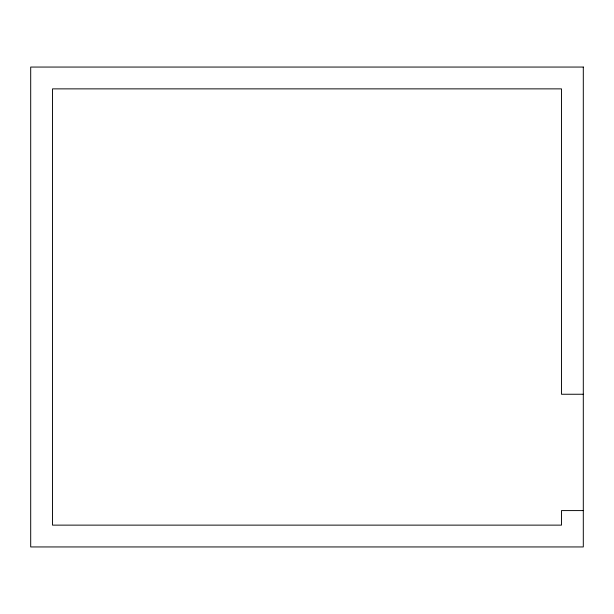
<?xml version="1.0" encoding="UTF-8"?>
<svg xmlns="http://www.w3.org/2000/svg" width="614" height="614" viewBox="0 0 614 614"><rect width="100%" height="100%" fill="white"/><g stroke="black" fill="none" stroke-linecap="round" stroke-linejoin="round"><path stroke-width="0.92" d="M583.3 394.249L561.488 394.249L561.488 88.869L52.512 88.869L52.512 525.131L561.488 525.131L561.488 510.587L583.3 510.587M583.3 67.056L30.7 67.056L30.7 546.944L583.3 546.944L583.3 67.056"/></g></svg>
